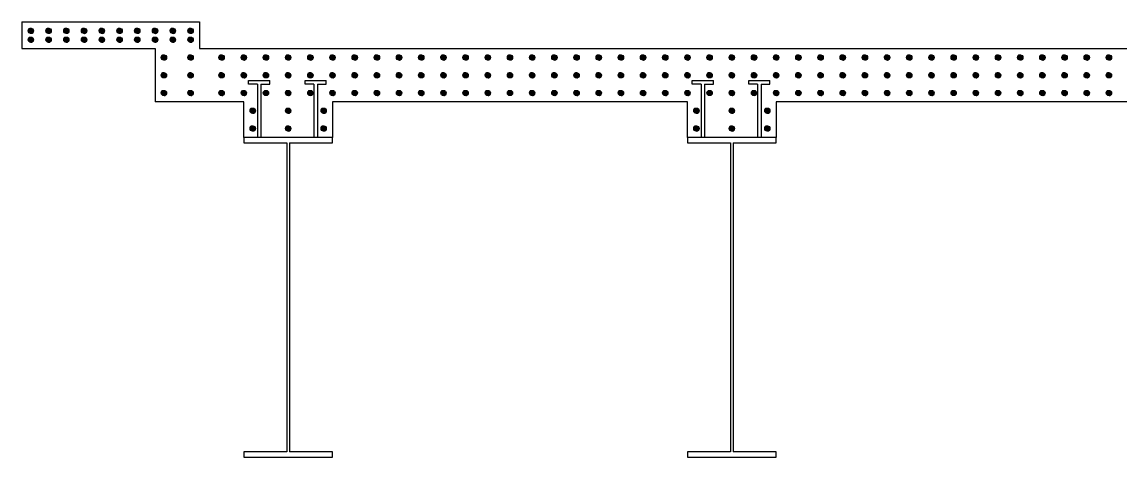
# Model space of a CAD drawing. Header units: inches. Extents: x 36 to 13036, y -2415 to 35.
# Drawn here: x 36 to 6223, y -2415 to 35 of the extents above; entities that cross this region are included whole.
import ezdxf

# ---------------------------------------------------------------- set-up
doc = ezdxf.new("R2010")
doc.units = ezdxf.units.IN
doc.header["$MEASUREMENT"] = 0

msp = doc.modelspace()

# ---------------------------------------------------------------- hatches: boundary and pattern name
h = msp.add_hatch()
h.set_pattern_fill('ANSI31', color=256)
h.set_pattern_definition([(45, (-750, 250), (-0.088388348, 0.088388348), [])])
h.paths.add_polyline_path([(100.6, -15.4, 1), (70.6, -15.4, 1)])
h = msp.add_hatch()
h.set_pattern_fill('ANSI31', color=256)
h.set_pattern_definition([(45, (-750, 200), (-0.088388348, 0.088388348), [])])
h.paths.add_polyline_path([(100.6, -65.4, 1), (70.6, -65.4, 1)])
h = msp.add_hatch()
h.set_pattern_fill('ANSI31', color=256)
h.set_pattern_definition([(45, (-650, 250), (-0.088388348, 0.088388348), [])])
h.paths.add_polyline_path([(200.6, -15.4, 1), (170.6, -15.4, 1)])
h = msp.add_hatch()
h.set_pattern_fill('ANSI31', color=256)
h.set_pattern_definition([(45, (-650, 200), (-0.088388348, 0.088388348), [])])
h.paths.add_polyline_path([(200.6, -65.4, 1), (170.6, -65.4, 1)])
h = msp.add_hatch()
h.set_pattern_fill('ANSI31', color=256)
h.set_pattern_definition([(45, (-550, 250), (-0.088388348, 0.088388348), [])])
h.paths.add_polyline_path([(300.6, -15.4, 1), (270.6, -15.4, 1)])
h = msp.add_hatch()
h.set_pattern_fill('ANSI31', color=256)
h.set_pattern_definition([(45, (-550, 200), (-0.088388348, 0.088388348), [])])
h.paths.add_polyline_path([(300.6, -65.4, 1), (270.6, -65.4, 1)])
h = msp.add_hatch()
h.set_pattern_fill('ANSI31', color=256)
h.set_pattern_definition([(45, (-450, 250), (-0.088388348, 0.088388348), [])])
h.paths.add_polyline_path([(400.6, -15.4, 1), (370.6, -15.4, 1)])
h = msp.add_hatch()
h.set_pattern_fill('ANSI31', color=256)
h.set_pattern_definition([(45, (-450, 200), (-0.088388348, 0.088388348), [])])
h.paths.add_polyline_path([(400.6, -65.4, 1), (370.6, -65.4, 1)])
h = msp.add_hatch()
h.set_pattern_fill('ANSI31', color=256)
h.set_pattern_definition([(45, (-350, 250), (-0.088388348, 0.088388348), [])])
h.paths.add_polyline_path([(500.6, -15.4, 1), (470.6, -15.4, 1)])
h = msp.add_hatch()
h.set_pattern_fill('ANSI31', color=256)
h.set_pattern_definition([(45, (-350, 200), (-0.088388348, 0.088388348), [])])
h.paths.add_polyline_path([(500.6, -65.4, 1), (470.6, -65.4, 1)])
h = msp.add_hatch()
h.set_pattern_fill('ANSI31', color=256)
h.set_pattern_definition([(45, (-250, 250), (-0.088388348, 0.088388348), [])])
h.paths.add_polyline_path([(600.6, -15.4, 1), (570.6, -15.4, 1)])
h = msp.add_hatch()
h.set_pattern_fill('ANSI31', color=256)
h.set_pattern_definition([(45, (-250, 200), (-0.088388348, 0.088388348), [])])
h.paths.add_polyline_path([(600.6, -65.4, 1), (570.6, -65.4, 1)])
h = msp.add_hatch()
h.set_pattern_fill('ANSI31', color=256)
h.set_pattern_definition([(45, (-150, 250), (-0.088388348, 0.088388348), [])])
h.paths.add_polyline_path([(700.6, -15.4, 1), (670.6, -15.4, 1)])
h = msp.add_hatch()
h.set_pattern_fill('ANSI31', color=256)
h.set_pattern_definition([(45, (-150, 200), (-0.088388348, 0.088388348), [])])
h.paths.add_polyline_path([(700.6, -65.4, 1), (670.6, -65.4, 1)])
h = msp.add_hatch()
h.set_pattern_fill('ANSI31', color=256)
h.set_pattern_definition([(45, (-50, 250), (-0.088388348, 0.088388348), [])])
h.paths.add_polyline_path([(800.6, -15.4, 1), (770.6, -15.4, 1)])
h = msp.add_hatch()
h.set_pattern_fill('ANSI31', color=256)
h.set_pattern_definition([(45, (-50, 200), (-0.088388348, 0.088388348), [])])
h.paths.add_polyline_path([(800.6, -65.4, 1), (770.6, -65.4, 1)])
h = msp.add_hatch()
h.set_pattern_fill('ANSI31', color=256)
h.set_pattern_definition([(45, (50, 250), (-0.088388348, 0.088388348), [])])
h.paths.add_polyline_path([(900.6, -15.4, 1), (870.6, -15.4, 1)])
h = msp.add_hatch()
h.set_pattern_fill('ANSI31', color=256)
h.set_pattern_definition([(45, (50, 200), (-0.088388348, 0.088388348), [])])
h.paths.add_polyline_path([(900.6, -65.4, 1), (870.6, -65.4, 1)])
h = msp.add_hatch()
h.set_pattern_fill('ANSI31', color=256)
h.set_pattern_definition([(45, (150, 250), (-0.088388348, 0.088388348), [])])
h.paths.add_polyline_path([(1000.6, -15.4, 1), (970.6, -15.4, 1)])
h = msp.add_hatch()
h.set_pattern_fill('ANSI31', color=256)
h.set_pattern_definition([(45, (150, 200), (-0.088388348, 0.088388348), [])])
h.paths.add_polyline_path([(1000.6, -65.4, 1), (970.6, -65.4, 1)])
h = msp.add_hatch()
h.set_pattern_fill('ANSI31', color=256)
h.set_pattern_definition([(45, (0, 100), (-0.088388348, 0.088388348), [])])
h.paths.add_polyline_path([(850.6, -165.4, 1), (820.6, -165.4, 1)])
h = msp.add_hatch()
h.set_pattern_fill('ANSI31', color=256)
h.set_pattern_definition([(45, (150, 100), (-0.088388348, 0.088388348), [])])
h.paths.add_polyline_path([(1000.6, -165.4, 1), (970.6, -165.4, 1)])
h = msp.add_hatch()
h.set_pattern_fill('ANSI31', color=256)
h.set_pattern_definition([(45, (325, 100), (-0.088388348, 0.088388348), [])])
h.paths.add_polyline_path([(1175.6, -165.4, 1), (1145.6, -165.4, 1)])
h = msp.add_hatch()
h.set_pattern_fill('ANSI31', color=256)
h.set_pattern_definition([(45, (450, 100), (-0.088388348, 0.088388348), [])])
h.paths.add_polyline_path([(1300.6, -165.4, 1), (1270.6, -165.4, 1)])
h = msp.add_hatch()
h.set_pattern_fill('ANSI31', color=256)
h.set_pattern_definition([(45, (575, 100), (-0.088388348, 0.088388348), [])])
h.paths.add_polyline_path([(1425.6, -165.4, 1), (1395.6, -165.4, 1)])
h = msp.add_hatch()
h.set_pattern_fill('ANSI31', color=256)
h.set_pattern_definition([(45, (700, 100), (-0.088388348, 0.088388348), [])])
h.paths.add_polyline_path([(1550.6, -165.4, 1), (1520.6, -165.4, 1)])
h = msp.add_hatch()
h.set_pattern_fill('ANSI31', color=256)
h.set_pattern_definition([(45, (825, 100), (-0.088388348, 0.088388348), [])])
h.paths.add_polyline_path([(1675.6, -165.4, 1), (1645.6, -165.4, 1)])
h = msp.add_hatch()
h.set_pattern_fill('ANSI31', color=256)
h.set_pattern_definition([(45, (950, 100), (-0.088388348, 0.088388348), [])])
h.paths.add_polyline_path([(1800.6, -165.4, 1), (1770.6, -165.4, 1)])
h = msp.add_hatch()
h.set_pattern_fill('ANSI31', color=256)
h.set_pattern_definition([(45, (1075, 100), (-0.088388348, 0.088388348), [])])
h.paths.add_polyline_path([(1925.6, -165.4, 1), (1895.6, -165.4, 1)])
h = msp.add_hatch()
h.set_pattern_fill('ANSI31', color=256)
h.set_pattern_definition([(45, (1200, 100), (-0.088388348, 0.088388348), [])])
h.paths.add_polyline_path([(2050.6, -165.4, 1), (2020.6, -165.4, 1)])
h = msp.add_hatch()
h.set_pattern_fill('ANSI31', color=256)
h.set_pattern_definition([(45, (1325, 100), (-0.088388348, 0.088388348), [])])
h.paths.add_polyline_path([(2175.6, -165.4, 1), (2145.6, -165.4, 1)])
h = msp.add_hatch()
h.set_pattern_fill('ANSI31', color=256)
h.set_pattern_definition([(45, (1450, 100), (-0.088388348, 0.088388348), [])])
h.paths.add_polyline_path([(2300.6, -165.4, 1), (2270.6, -165.4, 1)])
h = msp.add_hatch()
h.set_pattern_fill('ANSI31', color=256)
h.set_pattern_definition([(45, (1575, 100), (-0.088388348, 0.088388348), [])])
h.paths.add_polyline_path([(2425.6, -165.4, 1), (2395.6, -165.4, 1)])
h = msp.add_hatch()
h.set_pattern_fill('ANSI31', color=256)
h.set_pattern_definition([(45, (1700, 100), (-0.088388348, 0.088388348), [])])
h.paths.add_polyline_path([(2550.6, -165.4, 1), (2520.6, -165.4, 1)])
h = msp.add_hatch()
h.set_pattern_fill('ANSI31', color=256)
h.set_pattern_definition([(45, (1825, 100), (-0.088388348, 0.088388348), [])])
h.paths.add_polyline_path([(2675.6, -165.4, 1), (2645.6, -165.4, 1)])
h = msp.add_hatch()
h.set_pattern_fill('ANSI31', color=256)
h.set_pattern_definition([(45, (1950, 100), (-0.088388348, 0.088388348), [])])
h.paths.add_polyline_path([(2800.6, -165.4, 1), (2770.6, -165.4, 1)])
h = msp.add_hatch()
h.set_pattern_fill('ANSI31', color=256)
h.set_pattern_definition([(45, (2075, 100), (-0.088388348, 0.088388348), [])])
h.paths.add_polyline_path([(2925.6, -165.4, 1), (2895.6, -165.4, 1)])
h = msp.add_hatch()
h.set_pattern_fill('ANSI31', color=256)
h.set_pattern_definition([(45, (2200, 100), (-0.088388348, 0.088388348), [])])
h.paths.add_polyline_path([(3050.6, -165.4, 1), (3020.6, -165.4, 1)])
h = msp.add_hatch()
h.set_pattern_fill('ANSI31', color=256)
h.set_pattern_definition([(45, (2325, 100), (-0.088388348, 0.088388348), [])])
h.paths.add_polyline_path([(3175.6, -165.4, 1), (3145.6, -165.4, 1)])
h = msp.add_hatch()
h.set_pattern_fill('ANSI31', color=256)
h.set_pattern_definition([(45, (2450, 100), (-0.088388348, 0.088388348), [])])
h.paths.add_polyline_path([(3300.6, -165.4, 1), (3270.6, -165.4, 1)])
h = msp.add_hatch()
h.set_pattern_fill('ANSI31', color=256)
h.set_pattern_definition([(45, (2575, 100), (-0.088388348, 0.088388348), [])])
h.paths.add_polyline_path([(3425.6, -165.4, 1), (3395.6, -165.4, 1)])
h = msp.add_hatch()
h.set_pattern_fill('ANSI31', color=256)
h.set_pattern_definition([(45, (2700, 100), (-0.088388348, 0.088388348), [])])
h.paths.add_polyline_path([(3550.6, -165.4, 1), (3520.6, -165.4, 1)])
h = msp.add_hatch()
h.set_pattern_fill('ANSI31', color=256)
h.set_pattern_definition([(45, (2825, 100), (-0.088388348, 0.088388348), [])])
h.paths.add_polyline_path([(3675.6, -165.4, 1), (3645.6, -165.4, 1)])
h = msp.add_hatch()
h.set_pattern_fill('ANSI31', color=256)
h.set_pattern_definition([(45, (2950, 100), (-0.088388348, 0.088388348), [])])
h.paths.add_polyline_path([(3800.6, -165.4, 1), (3770.6, -165.4, 1)])
h = msp.add_hatch()
h.set_pattern_fill('ANSI31', color=256)
h.set_pattern_definition([(45, (3075, 100), (-0.088388348, 0.088388348), [])])
h.paths.add_polyline_path([(3925.6, -165.4, 1), (3895.6, -165.4, 1)])
h = msp.add_hatch()
h.set_pattern_fill('ANSI31', color=256)
h.set_pattern_definition([(45, (3200, 100), (-0.088388348, 0.088388348), [])])
h.paths.add_polyline_path([(4050.6, -165.4, 1), (4020.6, -165.4, 1)])
h = msp.add_hatch()
h.set_pattern_fill('ANSI31', color=256)
h.set_pattern_definition([(45, (3325, 100), (-0.088388348, 0.088388348), [])])
h.paths.add_polyline_path([(4175.6, -165.4, 1), (4145.6, -165.4, 1)])
h = msp.add_hatch()
h.set_pattern_fill('ANSI31', color=256)
h.set_pattern_definition([(45, (3450, 100), (-0.088388348, 0.088388348), [])])
h.paths.add_polyline_path([(4300.6, -165.4, 1), (4270.6, -165.4, 1)])
h = msp.add_hatch()
h.set_pattern_fill('ANSI31', color=256)
h.set_pattern_definition([(45, (3575, 100), (-0.088388348, 0.088388348), [])])
h.paths.add_polyline_path([(4425.6, -165.4, 1), (4395.6, -165.4, 1)])
h = msp.add_hatch()
h.set_pattern_fill('ANSI31', color=256)
h.set_pattern_definition([(45, (3700, 100), (-0.088388348, 0.088388348), [])])
h.paths.add_polyline_path([(4550.6, -165.4, 1), (4520.6, -165.4, 1)])
h = msp.add_hatch()
h.set_pattern_fill('ANSI31', color=256)
h.set_pattern_definition([(45, (3825, 100), (-0.088388348, 0.088388348), [])])
h.paths.add_polyline_path([(4675.6, -165.4, 1), (4645.6, -165.4, 1)])
h = msp.add_hatch()
h.set_pattern_fill('ANSI31', color=256)
h.set_pattern_definition([(45, (3950, 100), (-0.088388348, 0.088388348), [])])
h.paths.add_polyline_path([(4800.6, -165.4, 1), (4770.6, -165.4, 1)])
h = msp.add_hatch()
h.set_pattern_fill('ANSI31', color=256)
h.set_pattern_definition([(45, (4075, 100), (-0.088388348, 0.088388348), [])])
h.paths.add_polyline_path([(4925.6, -165.4, 1), (4895.6, -165.4, 1)])
h = msp.add_hatch()
h.set_pattern_fill('ANSI31', color=256)
h.set_pattern_definition([(45, (4200, 100), (-0.088388348, 0.088388348), [])])
h.paths.add_polyline_path([(5050.6, -165.4, 1), (5020.6, -165.4, 1)])
h = msp.add_hatch()
h.set_pattern_fill('ANSI31', color=256)
h.set_pattern_definition([(45, (4325, 100), (-0.088388348, 0.088388348), [])])
h.paths.add_polyline_path([(5175.6, -165.4, 1), (5145.6, -165.4, 1)])
h = msp.add_hatch()
h.set_pattern_fill('ANSI31', color=256)
h.set_pattern_definition([(45, (4450, 100), (-0.088388348, 0.088388348), [])])
h.paths.add_polyline_path([(5300.6, -165.4, 1), (5270.6, -165.4, 1)])
h = msp.add_hatch()
h.set_pattern_fill('ANSI31', color=256)
h.set_pattern_definition([(45, (4575, 100), (-0.088388348, 0.088388348), [])])
h.paths.add_polyline_path([(5425.6, -165.4, 1), (5395.6, -165.4, 1)])
h = msp.add_hatch()
h.set_pattern_fill('ANSI31', color=256)
h.set_pattern_definition([(45, (4700, 100), (-0.088388348, 0.088388348), [])])
h.paths.add_polyline_path([(5550.6, -165.4, 1), (5520.6, -165.4, 1)])
h = msp.add_hatch()
h.set_pattern_fill('ANSI31', color=256)
h.set_pattern_definition([(45, (4825, 100), (-0.088388348, 0.088388348), [])])
h.paths.add_polyline_path([(5675.6, -165.4, 1), (5645.6, -165.4, 1)])
h = msp.add_hatch()
h.set_pattern_fill('ANSI31', color=256)
h.set_pattern_definition([(45, (4950, 100), (-0.088388348, 0.088388348), [])])
h.paths.add_polyline_path([(5800.6, -165.4, 1), (5770.6, -165.4, 1)])
h = msp.add_hatch()
h.set_pattern_fill('ANSI31', color=256)
h.set_pattern_definition([(45, (5075, 100), (-0.088388348, 0.088388348), [])])
h.paths.add_polyline_path([(5925.6, -165.4, 1), (5895.6, -165.4, 1)])
h = msp.add_hatch()
h.set_pattern_fill('ANSI31', color=256)
h.set_pattern_definition([(45, (5200, 100), (-0.088388348, 0.088388348), [])])
h.paths.add_polyline_path([(6050.6, -165.4, 1), (6020.6, -165.4, 1)])
h = msp.add_hatch()
h.set_pattern_fill('ANSI31', color=256)
h.set_pattern_definition([(45, (5325, 100), (-0.088388348, 0.088388348), [])])
h.paths.add_polyline_path([(6175.6, -165.4, 1), (6145.6, -165.4, 1)])
h = msp.add_hatch()
h.set_pattern_fill('ANSI31', color=256)
h.paths.add_polyline_path([(850.6, -265.4, 1), (820.6, -265.4, 1)])
h = msp.add_hatch()
h.set_pattern_fill('ANSI31', color=256)
h.set_pattern_definition([(45, (150, 0), (-0.088388348, 0.088388348), [])])
h.paths.add_polyline_path([(1000.6, -265.4, 1), (970.6, -265.4, 1)])
h = msp.add_hatch()
h.set_pattern_fill('ANSI31', color=256)
h.set_pattern_definition([(45, (325, 0), (-0.088388348, 0.088388348), [])])
h.paths.add_polyline_path([(1175.6, -265.4, 1), (1145.6, -265.4, 1)])
h = msp.add_hatch()
h.set_pattern_fill('ANSI31', color=256)
h.set_pattern_definition([(45, (450, 0), (-0.088388348, 0.088388348), [])])
h.paths.add_polyline_path([(1300.6, -265.4, 1), (1270.6, -265.4, 1)])
h = msp.add_hatch()
h.set_pattern_fill('ANSI31', color=256)
h.set_pattern_definition([(45, (575, 0), (-0.088388348, 0.088388348), [])])
h.paths.add_polyline_path([(1425.6, -265.4, 1), (1395.6, -265.4, 1)])
h = msp.add_hatch()
h.set_pattern_fill('ANSI31', color=256)
h.set_pattern_definition([(45, (700, 0), (-0.088388348, 0.088388348), [])])
h.paths.add_polyline_path([(1550.6, -265.4, 1), (1520.6, -265.4, 1)])
h = msp.add_hatch()
h.set_pattern_fill('ANSI31', color=256)
h.set_pattern_definition([(45, (825, 0), (-0.088388348, 0.088388348), [])])
h.paths.add_polyline_path([(1675.6, -265.4, 1), (1645.6, -265.4, 1)])
h = msp.add_hatch()
h.set_pattern_fill('ANSI31', color=256)
h.set_pattern_definition([(45, (950, 0), (-0.088388348, 0.088388348), [])])
h.paths.add_polyline_path([(1800.6, -265.4, 1), (1770.6, -265.4, 1)])
h = msp.add_hatch()
h.set_pattern_fill('ANSI31', color=256)
h.set_pattern_definition([(45, (1075, 0), (-0.088388348, 0.088388348), [])])
h.paths.add_polyline_path([(1925.6, -265.4, 1), (1895.6, -265.4, 1)])
h = msp.add_hatch()
h.set_pattern_fill('ANSI31', color=256)
h.set_pattern_definition([(45, (1200, 0), (-0.088388348, 0.088388348), [])])
h.paths.add_polyline_path([(2050.6, -265.4, 1), (2020.6, -265.4, 1)])
h = msp.add_hatch()
h.set_pattern_fill('ANSI31', color=256)
h.set_pattern_definition([(45, (1325, 0), (-0.088388348, 0.088388348), [])])
h.paths.add_polyline_path([(2175.6, -265.4, 1), (2145.6, -265.4, 1)])
h = msp.add_hatch()
h.set_pattern_fill('ANSI31', color=256)
h.set_pattern_definition([(45, (1450, 0), (-0.088388348, 0.088388348), [])])
h.paths.add_polyline_path([(2300.6, -265.4, 1), (2270.6, -265.4, 1)])
h = msp.add_hatch()
h.set_pattern_fill('ANSI31', color=256)
h.set_pattern_definition([(45, (1575, 0), (-0.088388348, 0.088388348), [])])
h.paths.add_polyline_path([(2425.6, -265.4, 1), (2395.6, -265.4, 1)])
h = msp.add_hatch()
h.set_pattern_fill('ANSI31', color=256)
h.set_pattern_definition([(45, (1700, 0), (-0.088388348, 0.088388348), [])])
h.paths.add_polyline_path([(2550.6, -265.4, 1), (2520.6, -265.4, 1)])
h = msp.add_hatch()
h.set_pattern_fill('ANSI31', color=256)
h.set_pattern_definition([(45, (1825, 0), (-0.088388348, 0.088388348), [])])
h.paths.add_polyline_path([(2675.6, -265.4, 1), (2645.6, -265.4, 1)])
h = msp.add_hatch()
h.set_pattern_fill('ANSI31', color=256)
h.set_pattern_definition([(45, (1950, 0), (-0.088388348, 0.088388348), [])])
h.paths.add_polyline_path([(2800.6, -265.4, 1), (2770.6, -265.4, 1)])
h = msp.add_hatch()
h.set_pattern_fill('ANSI31', color=256)
h.set_pattern_definition([(45, (2075, 0), (-0.088388348, 0.088388348), [])])
h.paths.add_polyline_path([(2925.6, -265.4, 1), (2895.6, -265.4, 1)])
h = msp.add_hatch()
h.set_pattern_fill('ANSI31', color=256)
h.set_pattern_definition([(45, (2200, 0), (-0.088388348, 0.088388348), [])])
h.paths.add_polyline_path([(3050.6, -265.4, 1), (3020.6, -265.4, 1)])
h = msp.add_hatch()
h.set_pattern_fill('ANSI31', color=256)
h.set_pattern_definition([(45, (2325, 0), (-0.088388348, 0.088388348), [])])
h.paths.add_polyline_path([(3175.6, -265.4, 1), (3145.6, -265.4, 1)])
h = msp.add_hatch()
h.set_pattern_fill('ANSI31', color=256)
h.set_pattern_definition([(45, (2450, 0), (-0.088388348, 0.088388348), [])])
h.paths.add_polyline_path([(3300.6, -265.4, 1), (3270.6, -265.4, 1)])
h = msp.add_hatch()
h.set_pattern_fill('ANSI31', color=256)
h.set_pattern_definition([(45, (2575, 0), (-0.088388348, 0.088388348), [])])
h.paths.add_polyline_path([(3425.6, -265.4, 1), (3395.6, -265.4, 1)])
h = msp.add_hatch()
h.set_pattern_fill('ANSI31', color=256)
h.set_pattern_definition([(45, (2700, 0), (-0.088388348, 0.088388348), [])])
h.paths.add_polyline_path([(3550.6, -265.4, 1), (3520.6, -265.4, 1)])
h = msp.add_hatch()
h.set_pattern_fill('ANSI31', color=256)
h.set_pattern_definition([(45, (2825, 0), (-0.088388348, 0.088388348), [])])
h.paths.add_polyline_path([(3675.6, -265.4, 1), (3645.6, -265.4, 1)])
h = msp.add_hatch()
h.set_pattern_fill('ANSI31', color=256)
h.set_pattern_definition([(45, (2950, 0), (-0.088388348, 0.088388348), [])])
h.paths.add_polyline_path([(3800.6, -265.4, 1), (3770.6, -265.4, 1)])
h = msp.add_hatch()
h.set_pattern_fill('ANSI31', color=256)
h.set_pattern_definition([(45, (3075, 0), (-0.088388348, 0.088388348), [])])
h.paths.add_polyline_path([(3925.6, -265.4, 1), (3895.6, -265.4, 1)])
h = msp.add_hatch()
h.set_pattern_fill('ANSI31', color=256)
h.set_pattern_definition([(45, (3200, 0), (-0.088388348, 0.088388348), [])])
h.paths.add_polyline_path([(4050.6, -265.4, 1), (4020.6, -265.4, 1)])
h = msp.add_hatch()
h.set_pattern_fill('ANSI31', color=256)
h.set_pattern_definition([(45, (3325, 0), (-0.088388348, 0.088388348), [])])
h.paths.add_polyline_path([(4175.6, -265.4, 1), (4145.6, -265.4, 1)])
h = msp.add_hatch()
h.set_pattern_fill('ANSI31', color=256)
h.set_pattern_definition([(45, (3450, 0), (-0.088388348, 0.088388348), [])])
h.paths.add_polyline_path([(4300.6, -265.4, 1), (4270.6, -265.4, 1)])
h = msp.add_hatch()
h.set_pattern_fill('ANSI31', color=256)
h.set_pattern_definition([(45, (3575, 0), (-0.088388348, 0.088388348), [])])
h.paths.add_polyline_path([(4425.6, -265.4, 1), (4395.6, -265.4, 1)])
h = msp.add_hatch()
h.set_pattern_fill('ANSI31', color=256)
h.set_pattern_definition([(45, (3700, 0), (-0.088388348, 0.088388348), [])])
h.paths.add_polyline_path([(4550.6, -265.4, 1), (4520.6, -265.4, 1)])
h = msp.add_hatch()
h.set_pattern_fill('ANSI31', color=256)
h.set_pattern_definition([(45, (3825, 0), (-0.088388348, 0.088388348), [])])
h.paths.add_polyline_path([(4675.6, -265.4, 1), (4645.6, -265.4, 1)])
h = msp.add_hatch()
h.set_pattern_fill('ANSI31', color=256)
h.set_pattern_definition([(45, (3950, 0), (-0.088388348, 0.088388348), [])])
h.paths.add_polyline_path([(4800.6, -265.4, 1), (4770.6, -265.4, 1)])
h = msp.add_hatch()
h.set_pattern_fill('ANSI31', color=256)
h.set_pattern_definition([(45, (4075, 0), (-0.088388348, 0.088388348), [])])
h.paths.add_polyline_path([(4925.6, -265.4, 1), (4895.6, -265.4, 1)])
h = msp.add_hatch()
h.set_pattern_fill('ANSI31', color=256)
h.set_pattern_definition([(45, (4200, 0), (-0.088388348, 0.088388348), [])])
h.paths.add_polyline_path([(5050.6, -265.4, 1), (5020.6, -265.4, 1)])
h = msp.add_hatch()
h.set_pattern_fill('ANSI31', color=256)
h.set_pattern_definition([(45, (4325, 0), (-0.088388348, 0.088388348), [])])
h.paths.add_polyline_path([(5175.6, -265.4, 1), (5145.6, -265.4, 1)])
h = msp.add_hatch()
h.set_pattern_fill('ANSI31', color=256)
h.set_pattern_definition([(45, (4450, 0), (-0.088388348, 0.088388348), [])])
h.paths.add_polyline_path([(5300.6, -265.4, 1), (5270.6, -265.4, 1)])
h = msp.add_hatch()
h.set_pattern_fill('ANSI31', color=256)
h.set_pattern_definition([(45, (4575, 0), (-0.088388348, 0.088388348), [])])
h.paths.add_polyline_path([(5425.6, -265.4, 1), (5395.6, -265.4, 1)])
h = msp.add_hatch()
h.set_pattern_fill('ANSI31', color=256)
h.set_pattern_definition([(45, (4700, 0), (-0.088388348, 0.088388348), [])])
h.paths.add_polyline_path([(5550.6, -265.4, 1), (5520.6, -265.4, 1)])
h = msp.add_hatch()
h.set_pattern_fill('ANSI31', color=256)
h.set_pattern_definition([(45, (4825, 0), (-0.088388348, 0.088388348), [])])
h.paths.add_polyline_path([(5675.6, -265.4, 1), (5645.6, -265.4, 1)])
h = msp.add_hatch()
h.set_pattern_fill('ANSI31', color=256)
h.set_pattern_definition([(45, (4950, 0), (-0.088388348, 0.088388348), [])])
h.paths.add_polyline_path([(5800.6, -265.4, 1), (5770.6, -265.4, 1)])
h = msp.add_hatch()
h.set_pattern_fill('ANSI31', color=256)
h.set_pattern_definition([(45, (5075, 0), (-0.088388348, 0.088388348), [])])
h.paths.add_polyline_path([(5925.6, -265.4, 1), (5895.6, -265.4, 1)])
h = msp.add_hatch()
h.set_pattern_fill('ANSI31', color=256)
h.set_pattern_definition([(45, (5200, 0), (-0.088388348, 0.088388348), [])])
h.paths.add_polyline_path([(6050.6, -265.4, 1), (6020.6, -265.4, 1)])
h = msp.add_hatch()
h.set_pattern_fill('ANSI31', color=256)
h.set_pattern_definition([(45, (5325, 0), (-0.088388348, 0.088388348), [])])
h.paths.add_polyline_path([(6175.6, -265.4, 1), (6145.6, -265.4, 1)])
h = msp.add_hatch()
h.set_pattern_fill('ANSI31', color=256)
h.set_pattern_definition([(45, (0, -100), (-0.088388348, 0.088388348), [])])
h.paths.add_polyline_path([(850.6, -365.4, 1), (820.6, -365.4, 1)])
h = msp.add_hatch()
h.set_pattern_fill('ANSI31', color=256)
h.set_pattern_definition([(45, (150, -100), (-0.088388348, 0.088388348), [])])
h.paths.add_polyline_path([(1000.6, -365.4, 1), (970.6, -365.4, 1)])
h = msp.add_hatch()
h.set_pattern_fill('ANSI31', color=256)
h.set_pattern_definition([(45, (325, -100), (-0.088388348, 0.088388348), [])])
h.paths.add_polyline_path([(1175.6, -365.4, 1), (1145.6, -365.4, 1)])
h = msp.add_hatch()
h.set_pattern_fill('ANSI31', color=256)
h.set_pattern_definition([(45, (450, -100), (-0.088388348, 0.088388348), [])])
h.paths.add_polyline_path([(1300.6, -365.4, 1), (1270.6, -365.4, 1)])
h = msp.add_hatch()
h.set_pattern_fill('ANSI31', color=256)
h.set_pattern_definition([(45, (575, -100), (-0.088388348, 0.088388348), [])])
h.paths.add_polyline_path([(1425.6, -365.4, 1), (1395.6, -365.4, 1)])
h = msp.add_hatch()
h.set_pattern_fill('ANSI31', color=256)
h.set_pattern_definition([(45, (700, -100), (-0.088388348, 0.088388348), [])])
h.paths.add_polyline_path([(1550.6, -365.4, 1), (1520.6, -365.4, 1)])
h = msp.add_hatch()
h.set_pattern_fill('ANSI31', color=256)
h.set_pattern_definition([(45, (825, -100), (-0.088388348, 0.088388348), [])])
h.paths.add_polyline_path([(1675.6, -365.4, 1), (1645.6, -365.4, 1)])
h = msp.add_hatch()
h.set_pattern_fill('ANSI31', color=256)
h.set_pattern_definition([(45, (950, -100), (-0.088388348, 0.088388348), [])])
h.paths.add_polyline_path([(1800.6, -365.4, 1), (1770.6, -365.4, 1)])
h = msp.add_hatch()
h.set_pattern_fill('ANSI31', color=256)
h.set_pattern_definition([(45, (1075, -100), (-0.088388348, 0.088388348), [])])
h.paths.add_polyline_path([(1925.6, -365.4, 1), (1895.6, -365.4, 1)])
h = msp.add_hatch()
h.set_pattern_fill('ANSI31', color=256)
h.set_pattern_definition([(45, (1200, -100), (-0.088388348, 0.088388348), [])])
h.paths.add_polyline_path([(2050.6, -365.4, 1), (2020.6, -365.4, 1)])
h = msp.add_hatch()
h.set_pattern_fill('ANSI31', color=256)
h.set_pattern_definition([(45, (1325, -100), (-0.088388348, 0.088388348), [])])
h.paths.add_polyline_path([(2175.6, -365.4, 1), (2145.6, -365.4, 1)])
h = msp.add_hatch()
h.set_pattern_fill('ANSI31', color=256)
h.set_pattern_definition([(45, (1450, -100), (-0.088388348, 0.088388348), [])])
h.paths.add_polyline_path([(2300.6, -365.4, 1), (2270.6, -365.4, 1)])
h = msp.add_hatch()
h.set_pattern_fill('ANSI31', color=256)
h.set_pattern_definition([(45, (1575, -100), (-0.088388348, 0.088388348), [])])
h.paths.add_polyline_path([(2425.6, -365.4, 1), (2395.6, -365.4, 1)])
h = msp.add_hatch()
h.set_pattern_fill('ANSI31', color=256)
h.set_pattern_definition([(45, (1700, -100), (-0.088388348, 0.088388348), [])])
h.paths.add_polyline_path([(2550.6, -365.4, 1), (2520.6, -365.4, 1)])
h = msp.add_hatch()
h.set_pattern_fill('ANSI31', color=256)
h.set_pattern_definition([(45, (1825, -100), (-0.088388348, 0.088388348), [])])
h.paths.add_polyline_path([(2675.6, -365.4, 1), (2645.6, -365.4, 1)])
h = msp.add_hatch()
h.set_pattern_fill('ANSI31', color=256)
h.set_pattern_definition([(45, (1950, -100), (-0.088388348, 0.088388348), [])])
h.paths.add_polyline_path([(2800.6, -365.4, 1), (2770.6, -365.4, 1)])
h = msp.add_hatch()
h.set_pattern_fill('ANSI31', color=256)
h.set_pattern_definition([(45, (2075, -100), (-0.088388348, 0.088388348), [])])
h.paths.add_polyline_path([(2925.6, -365.4, 1), (2895.6, -365.4, 1)])
h = msp.add_hatch()
h.set_pattern_fill('ANSI31', color=256)
h.set_pattern_definition([(45, (2200, -100), (-0.088388348, 0.088388348), [])])
h.paths.add_polyline_path([(3050.6, -365.4, 1), (3020.6, -365.4, 1)])
h = msp.add_hatch()
h.set_pattern_fill('ANSI31', color=256)
h.set_pattern_definition([(45, (2325, -100), (-0.088388348, 0.088388348), [])])
h.paths.add_polyline_path([(3175.6, -365.4, 1), (3145.6, -365.4, 1)])
h = msp.add_hatch()
h.set_pattern_fill('ANSI31', color=256)
h.set_pattern_definition([(45, (2450, -100), (-0.088388348, 0.088388348), [])])
h.paths.add_polyline_path([(3300.6, -365.4, 1), (3270.6, -365.4, 1)])
h = msp.add_hatch()
h.set_pattern_fill('ANSI31', color=256)
h.set_pattern_definition([(45, (2575, -100), (-0.088388348, 0.088388348), [])])
h.paths.add_polyline_path([(3425.6, -365.4, 1), (3395.6, -365.4, 1)])
h = msp.add_hatch()
h.set_pattern_fill('ANSI31', color=256)
h.set_pattern_definition([(45, (2700, -100), (-0.088388348, 0.088388348), [])])
h.paths.add_polyline_path([(3550.6, -365.4, 1), (3520.6, -365.4, 1)])
h = msp.add_hatch()
h.set_pattern_fill('ANSI31', color=256)
h.set_pattern_definition([(45, (2825, -100), (-0.088388348, 0.088388348), [])])
h.paths.add_polyline_path([(3675.6, -365.4, 1), (3645.6, -365.4, 1)])
h = msp.add_hatch()
h.set_pattern_fill('ANSI31', color=256)
h.set_pattern_definition([(45, (2950, -100), (-0.088388348, 0.088388348), [])])
h.paths.add_polyline_path([(3800.6, -365.4, 1), (3770.6, -365.4, 1)])
h = msp.add_hatch()
h.set_pattern_fill('ANSI31', color=256)
h.set_pattern_definition([(45, (3075, -100), (-0.088388348, 0.088388348), [])])
h.paths.add_polyline_path([(3925.6, -365.4, 1), (3895.6, -365.4, 1)])
h = msp.add_hatch()
h.set_pattern_fill('ANSI31', color=256)
h.set_pattern_definition([(45, (3200, -100), (-0.088388348, 0.088388348), [])])
h.paths.add_polyline_path([(4050.6, -365.4, 1), (4020.6, -365.4, 1)])
h = msp.add_hatch()
h.set_pattern_fill('ANSI31', color=256)
h.set_pattern_definition([(45, (3325, -100), (-0.088388348, 0.088388348), [])])
h.paths.add_polyline_path([(4175.6, -365.4, 1), (4145.6, -365.4, 1)])
h = msp.add_hatch()
h.set_pattern_fill('ANSI31', color=256)
h.set_pattern_definition([(45, (3450, -100), (-0.088388348, 0.088388348), [])])
h.paths.add_polyline_path([(4300.6, -365.4, 1), (4270.6, -365.4, 1)])
h = msp.add_hatch()
h.set_pattern_fill('ANSI31', color=256)
h.set_pattern_definition([(45, (3575, -100), (-0.088388348, 0.088388348), [])])
h.paths.add_polyline_path([(4425.6, -365.4, 1), (4395.6, -365.4, 1)])
h = msp.add_hatch()
h.set_pattern_fill('ANSI31', color=256)
h.set_pattern_definition([(45, (3700, -100), (-0.088388348, 0.088388348), [])])
h.paths.add_polyline_path([(4550.6, -365.4, 1), (4520.6, -365.4, 1)])
h = msp.add_hatch()
h.set_pattern_fill('ANSI31', color=256)
h.set_pattern_definition([(45, (3825, -100), (-0.088388348, 0.088388348), [])])
h.paths.add_polyline_path([(4675.6, -365.4, 1), (4645.6, -365.4, 1)])
h = msp.add_hatch()
h.set_pattern_fill('ANSI31', color=256)
h.set_pattern_definition([(45, (3950, -100), (-0.088388348, 0.088388348), [])])
h.paths.add_polyline_path([(4800.6, -365.4, 1), (4770.6, -365.4, 1)])
h = msp.add_hatch()
h.set_pattern_fill('ANSI31', color=256)
h.set_pattern_definition([(45, (4075, -100), (-0.088388348, 0.088388348), [])])
h.paths.add_polyline_path([(4925.6, -365.4, 1), (4895.6, -365.4, 1)])
h = msp.add_hatch()
h.set_pattern_fill('ANSI31', color=256)
h.set_pattern_definition([(45, (4200, -100), (-0.088388348, 0.088388348), [])])
h.paths.add_polyline_path([(5050.6, -365.4, 1), (5020.6, -365.4, 1)])
h = msp.add_hatch()
h.set_pattern_fill('ANSI31', color=256)
h.set_pattern_definition([(45, (4325, -100), (-0.088388348, 0.088388348), [])])
h.paths.add_polyline_path([(5175.6, -365.4, 1), (5145.6, -365.4, 1)])
h = msp.add_hatch()
h.set_pattern_fill('ANSI31', color=256)
h.set_pattern_definition([(45, (4450, -100), (-0.088388348, 0.088388348), [])])
h.paths.add_polyline_path([(5300.6, -365.4, 1), (5270.6, -365.4, 1)])
h = msp.add_hatch()
h.set_pattern_fill('ANSI31', color=256)
h.set_pattern_definition([(45, (4575, -100), (-0.088388348, 0.088388348), [])])
h.paths.add_polyline_path([(5425.6, -365.4, 1), (5395.6, -365.4, 1)])
h = msp.add_hatch()
h.set_pattern_fill('ANSI31', color=256)
h.set_pattern_definition([(45, (4700, -100), (-0.088388348, 0.088388348), [])])
h.paths.add_polyline_path([(5550.6, -365.4, 1), (5520.6, -365.4, 1)])
h = msp.add_hatch()
h.set_pattern_fill('ANSI31', color=256)
h.set_pattern_definition([(45, (4825, -100), (-0.088388348, 0.088388348), [])])
h.paths.add_polyline_path([(5675.6, -365.4, 1), (5645.6, -365.4, 1)])
h = msp.add_hatch()
h.set_pattern_fill('ANSI31', color=256)
h.set_pattern_definition([(45, (4950, -100), (-0.088388348, 0.088388348), [])])
h.paths.add_polyline_path([(5800.6, -365.4, 1), (5770.6, -365.4, 1)])
h = msp.add_hatch()
h.set_pattern_fill('ANSI31', color=256)
h.set_pattern_definition([(45, (5075, -100), (-0.088388348, 0.088388348), [])])
h.paths.add_polyline_path([(5925.6, -365.4, 1), (5895.6, -365.4, 1)])
h = msp.add_hatch()
h.set_pattern_fill('ANSI31', color=256)
h.set_pattern_definition([(45, (5200, -100), (-0.088388348, 0.088388348), [])])
h.paths.add_polyline_path([(6050.6, -365.4, 1), (6020.6, -365.4, 1)])
h = msp.add_hatch()
h.set_pattern_fill('ANSI31', color=256)
h.set_pattern_definition([(45, (5325, -100), (-0.088388348, 0.088388348), [])])
h.paths.add_polyline_path([(6175.6, -365.4, 1), (6145.6, -365.4, 1)])
h = msp.add_hatch()
h.set_pattern_fill('ANSI31', color=256)
h.set_pattern_definition([(45, (500, -200), (-0.088388348, 0.088388348), [])])
h.paths.add_polyline_path([(1350.6, -465.4, 1), (1320.6, -465.4, 1)])
h = msp.add_hatch()
h.set_pattern_fill('ANSI31', color=256)
h.set_pattern_definition([(45, (700, -200), (-0.088388348, 0.088388348), [])])
h.paths.add_polyline_path([(1550.6, -465.4, 1), (1520.6, -465.4, 1)])
h = msp.add_hatch()
h.set_pattern_fill('ANSI31', color=256)
h.set_pattern_definition([(45, (900, -200), (-0.088388348, 0.088388348), [])])
h.paths.add_polyline_path([(1750.6, -465.4, 1), (1720.6, -465.4, 1)])
h = msp.add_hatch()
h.set_pattern_fill('ANSI31', color=256)
h.set_pattern_definition([(45, (3000, -200), (-0.088388348, 0.088388348), [])])
h.paths.add_polyline_path([(3850.6, -465.4, 1), (3820.6, -465.4, 1)])
h = msp.add_hatch()
h.set_pattern_fill('ANSI31', color=256)
h.set_pattern_definition([(45, (3200, -200), (-0.088388348, 0.088388348), [])])
h.paths.add_polyline_path([(4050.6, -465.4, 1), (4020.6, -465.4, 1)])
h = msp.add_hatch()
h.set_pattern_fill('ANSI31', color=256)
h.set_pattern_definition([(45, (3400, -200), (-0.088388348, 0.088388348), [])])
h.paths.add_polyline_path([(4250.6, -465.4, 1), (4220.6, -465.4, 1)])
h = msp.add_hatch()
h.set_pattern_fill('ANSI31', color=256)
h.set_pattern_definition([(45, (500, -300), (-0.088388348, 0.088388348), [])])
h.paths.add_polyline_path([(1350.6, -565.4, 1), (1320.6, -565.4, 1)])
h = msp.add_hatch()
h.set_pattern_fill('ANSI31', color=256)
h.set_pattern_definition([(45, (700, -300), (-0.088388348, 0.088388348), [])])
h.paths.add_polyline_path([(1550.6, -565.4, 1), (1520.6, -565.4, 1)])
h = msp.add_hatch()
h.set_pattern_fill('ANSI31', color=256)
h.set_pattern_definition([(45, (900, -300), (-0.088388348, 0.088388348), [])])
h.paths.add_polyline_path([(1750.6, -565.4, 1), (1720.6, -565.4, 1)])
h = msp.add_hatch()
h.set_pattern_fill('ANSI31', color=256)
h.set_pattern_definition([(45, (3000, -300), (-0.088388348, 0.088388348), [])])
h.paths.add_polyline_path([(3850.6, -565.4, 1), (3820.6, -565.4, 1)])
h = msp.add_hatch()
h.set_pattern_fill('ANSI31', color=256)
h.set_pattern_definition([(45, (3200, -300), (-0.088388348, 0.088388348), [])])
h.paths.add_polyline_path([(4050.6, -565.4, 1), (4020.6, -565.4, 1)])
h = msp.add_hatch()
h.set_pattern_fill('ANSI31', color=256)
h.set_pattern_definition([(45, (3400, -300), (-0.088388348, 0.088388348), [])])
h.paths.add_polyline_path([(4250.6, -565.4, 1), (4220.6, -565.4, 1)])

# ---------------------------------------------------------------- linework, layer by layer
for p, q in [((35.6, 34.6), (1035.6, 34.6)), ((35.6, 34.6), (35.6, -115.4)), ((1035.6, 34.6), (1035.6, -115.4)), ((35.6, -115.4), (785.6, -115.4)), ((785.6, -115.4), (785.6, -415.4)), ((1035.6, -115.4), (12035.6, -115.4)), ((1312.3, -295.4), (1432.3, -295.4)), ((1312.3, -315.4), (1312.3, -295.4)), ((1432.3, -315.4), (1432.3, -295.4)), ((1630.6, -295.4), (1750.6, -295.4)), ((1630.6, -315.4), (1630.6, -295.4)), ((1750.6, -315.4), (1750.6, -295.4)), ((3812.3, -295.4), (3932.3, -295.4)), ((3812.3, -315.4), (3812.3, -295.4)), ((3932.3, -315.4), (3932.3, -295.4)), ((4130.6, -295.4), (4250.6, -295.4)), ((4130.6, -315.4), (4130.6, -295.4)), ((4250.6, -315.4), (4250.6, -295.4)), ((1362.3, -315.4), (1312.3, -315.4)), ((1362.3, -315.4), (1362.3, -615.4)), ((1382.3, -315.4), (1382.3, -615.4)), ((1382.3, -315.4), (1432.3, -315.4)), ((1680.6, -315.4), (1630.6, -315.4)), ((1680.6, -315.4), (1680.6, -615.4)), ((1700.6, -315.4), (1700.6, -615.4)), ((1700.6, -315.4), (1750.6, -315.4)), ((3862.3, -315.4), (3812.3, -315.4)), ((3862.3, -315.4), (3862.3, -615.4)), ((3882.3, -315.4), (3882.3, -615.4)), ((3882.3, -315.4), (3932.3, -315.4)), ((4180.6, -315.4), (4130.6, -315.4)), ((4180.6, -315.4), (4180.6, -615.4)), ((4200.6, -315.4), (4200.6, -615.4)), ((4200.6, -315.4), (4250.6, -315.4)), ((1285.6, -415.4), (785.6, -415.4)), ((1285.6, -615.4), (1285.6, -415.4)), ((1785.6, -415.4), (1785.6, -615.4)), ((3785.6, -415.4), (1785.6, -415.4)), ((3785.6, -615.4), (3785.6, -415.4)), ((4285.6, -415.4), (4285.6, -615.4)), ((6285.6, -415.4), (4285.6, -415.4)), ((1785.6, -615.4), (1285.6, -615.4)), ((1285.6, -615.4), (1285.6, -645.4)), ((1660.6, -615.4), (1660.6, -615.4)), ((1785.6, -645.4), (1785.6, -615.4)), ((4285.6, -615.4), (3785.6, -615.4)), ((3785.6, -615.4), (3785.6, -645.4)), ((4285.6, -645.4), (4285.6, -615.4)), ((1285.6, -645.4), (1527.6, -645.4)), ((1527.6, -645.4), (1527.6, -2385.4)), ((1543.6, -645.4), (1543.6, -2385.4)), ((1543.6, -645.4), (1785.6, -645.4)), ((3785.6, -645.4), (4027.6, -645.4)), ((4027.6, -645.4), (4027.6, -2385.4)), ((4043.6, -645.4), (4285.6, -645.4)), ((4043.6, -645.4), (4043.6, -2385.4)), ((1527.6, -2385.4), (1285.6, -2385.4)), ((1285.6, -2385.4), (1285.6, -2415.4)), ((1785.6, -2385.4), (1543.6, -2385.4)), ((1785.6, -2415.4), (1785.6, -2385.4)), ((4027.6, -2385.4), (3785.6, -2385.4)), ((3785.6, -2385.4), (3785.6, -2415.4)), ((4027.6, -2385.4), (3785.6, -2385.4)), ((3785.6, -2385.4), (3785.6, -2415.4)), ((4285.6, -2385.4), (4043.6, -2385.4)), ((4285.6, -2385.4), (4043.6, -2385.4)), ((4285.6, -2415.4), (4285.6, -2385.4)), ((4285.6, -2415.4), (4285.6, -2385.4)), ((1285.6, -2415.4), (1543.6, -2415.4)), ((1543.6, -2415.4), (1785.6, -2415.4)), ((3785.6, -2415.4), (4043.6, -2415.4)), ((3785.6, -2415.4), (4043.6, -2415.4)), ((4043.6, -2415.4), (4285.6, -2415.4)), ((4043.6, -2415.4), (4285.6, -2415.4))]:
    msp.add_line(p, q)
for centre in [(85.6, -15.4), (85.6, -65.4), (185.6, -15.4), (185.6, -65.4), (285.6, -15.4), (285.6, -65.4), (385.6, -15.4), (385.6, -65.4), (485.6, -15.4), (485.6, -65.4), (585.6, -15.4), (585.6, -65.4), (685.6, -15.4), (685.6, -65.4), (785.6, -15.4), (785.6, -65.4), (885.6, -15.4), (885.6, -65.4), (985.6, -15.4), (985.6, -65.4), (835.6, -165.4), (985.6, -165.4), (1160.6, -165.4), (1285.6, -165.4), (1410.6, -165.4), (1535.6, -165.4), (1660.6, -165.4), (1785.6, -165.4), (1910.6, -165.4), (2035.6, -165.4), (2160.6, -165.4), (2285.6, -165.4), (2410.6, -165.4), (2535.6, -165.4), (2660.6, -165.4), (2785.6, -165.4), (2910.6, -165.4), (3035.6, -165.4), (3160.6, -165.4), (3285.6, -165.4), (3410.6, -165.4), (3535.6, -165.4), (3660.6, -165.4), (3785.6, -165.4), (3910.6, -165.4), (4035.6, -165.4), (4160.6, -165.4), (4285.6, -165.4), (4410.6, -165.4), (4535.6, -165.4), (4660.6, -165.4), (4785.6, -165.4), (4910.6, -165.4), (5035.6, -165.4), (5160.6, -165.4), (5285.6, -165.4), (5410.6, -165.4), (5535.6, -165.4), (5660.6, -165.4), (5785.6, -165.4), (5910.6, -165.4), (6035.6, -165.4), (6160.6, -165.4), (835.6, -265.4), (985.6, -265.4), (1160.6, -265.4), (1285.6, -265.4), (1410.6, -265.4), (1535.6, -265.4), (1660.6, -265.4), (1785.6, -265.4), (1910.6, -265.4), (2035.6, -265.4), (2160.6, -265.4), (2285.6, -265.4), (2410.6, -265.4), (2535.6, -265.4), (2660.6, -265.4), (2785.6, -265.4), (2910.6, -265.4), (3035.6, -265.4), (3160.6, -265.4), (3285.6, -265.4), (3410.6, -265.4), (3535.6, -265.4), (3660.6, -265.4), (3785.6, -265.4), (3910.6, -265.4), (4035.6, -265.4), (4160.6, -265.4), (4285.6, -265.4), (4410.6, -265.4), (4535.6, -265.4), (4660.6, -265.4), (4785.6, -265.4), (4910.6, -265.4), (5035.6, -265.4), (5160.6, -265.4), (5285.6, -265.4), (5410.6, -265.4), (5535.6, -265.4), (5660.6, -265.4), (5785.6, -265.4), (5910.6, -265.4), (6035.6, -265.4), (6160.6, -265.4), (835.6, -365.4), (985.6, -365.4), (1160.6, -365.4), (1285.6, -365.4), (1410.6, -365.4), (1535.6, -365.4), (1660.6, -365.4), (1785.6, -365.4), (1910.6, -365.4), (2035.6, -365.4), (2160.6, -365.4), (2285.6, -365.4), (2410.6, -365.4), (2535.6, -365.4), (2660.6, -365.4), (2785.6, -365.4), (2910.6, -365.4), (3035.6, -365.4), (3160.6, -365.4), (3285.6, -365.4), (3410.6, -365.4), (3535.6, -365.4), (3660.6, -365.4), (3785.6, -365.4), (3910.6, -365.4), (4035.6, -365.4), (4160.6, -365.4), (4285.6, -365.4), (4410.6, -365.4), (4535.6, -365.4), (4660.6, -365.4), (4785.6, -365.4), (4910.6, -365.4), (5035.6, -365.4), (5160.6, -365.4), (5285.6, -365.4), (5410.6, -365.4), (5535.6, -365.4), (5660.6, -365.4), (5785.6, -365.4), (5910.6, -365.4), (6035.6, -365.4), (6160.6, -365.4), (1335.6, -465.4), (1535.6, -465.4), (1735.6, -465.4), (3835.6, -465.4), (4035.6, -465.4), (4235.6, -465.4), (1335.6, -565.4), (1535.6, -565.4), (1735.6, -565.4), (3835.6, -565.4), (4035.6, -565.4), (4235.6, -565.4)]:
    msp.add_circle(centre, 15)
for p in [(1660.6, -165.4), (1785.6, -165.4), (1910.6, -165.4), (2035.6, -165.4), (2160.6, -165.4), (2285.6, -165.4), (2285.6, -165.4), (2410.6, -165.4), (2410.6, -165.4), (2535.6, -165.4), (2535.6, -165.4), (2660.6, -165.4), (2660.6, -165.4), (2785.6, -165.4), (2785.6, -165.4), (2910.6, -165.4), (2910.6, -165.4), (3035.6, -165.4), (3035.6, -165.4), (3035.6, -165.4), (3160.6, -165.4), (3160.6, -165.4), (3160.6, -165.4), (3285.6, -165.4), (3285.6, -165.4), (3285.6, -165.4), (3410.6, -165.4), (3410.6, -165.4), (3410.6, -165.4), (3535.6, -165.4), (3535.6, -165.4), (3535.6, -165.4), (3535.6, -165.4), (3660.6, -165.4), (3660.6, -165.4), (3660.6, -165.4), (3660.6, -165.4), (3785.6, -165.4), (3785.6, -165.4), (3785.6, -165.4), (3785.6, -165.4), (3910.6, -165.4), (3910.6, -165.4), (3910.6, -165.4), (3910.6, -165.4), (3910.6, -165.4), (4660.6, -165.4), (4785.6, -165.4), (4910.6, -165.4), (5035.6, -165.4), (5160.6, -165.4), (5285.6, -165.4), (5285.6, -165.4), (5410.6, -165.4), (5410.6, -165.4), (5535.6, -165.4), (5535.6, -165.4), (5660.6, -165.4), (5660.6, -165.4), (5785.6, -165.4), (5785.6, -165.4), (5910.6, -165.4), (5910.6, -165.4), (6035.6, -165.4), (6035.6, -165.4), (6035.6, -165.4), (6160.6, -165.4), (6160.6, -165.4), (6160.6, -165.4), (1660.6, -265.4), (1785.6, -265.4), (1910.6, -265.4), (2035.6, -265.4), (2160.6, -265.4), (2285.6, -265.4), (2285.6, -265.4), (2410.6, -265.4), (2410.6, -265.4), (2535.6, -265.4), (2535.6, -265.4), (2660.6, -265.4), (2660.6, -265.4), (2785.6, -265.4), (2785.6, -265.4), (2910.6, -265.4), (2910.6, -265.4), (3035.6, -265.4), (3035.6, -265.4), (3035.6, -265.4), (3160.6, -265.4), (3160.6, -265.4), (3160.6, -265.4), (3285.6, -265.4), (3285.6, -265.4), (3285.6, -265.4), (3410.6, -265.4), (3410.6, -265.4), (3410.6, -265.4), (3535.6, -265.4), (3535.6, -265.4), (3535.6, -265.4), (3535.6, -265.4), (3660.6, -265.4), (3660.6, -265.4), (3660.6, -265.4), (3660.6, -265.4), (3785.6, -265.4), (3785.6, -265.4), (3785.6, -265.4), (3785.6, -265.4), (3910.6, -265.4), (3910.6, -265.4), (3910.6, -265.4), (3910.6, -265.4), (3910.6, -265.4), (4660.6, -265.4), (4785.6, -265.4), (4910.6, -265.4), (5035.6, -265.4), (5160.6, -265.4), (5285.6, -265.4), (5285.6, -265.4), (5410.6, -265.4), (5410.6, -265.4), (5535.6, -265.4), (5535.6, -265.4), (5660.6, -265.4), (5660.6, -265.4), (5785.6, -265.4), (5785.6, -265.4), (5910.6, -265.4), (5910.6, -265.4), (6035.6, -265.4), (6035.6, -265.4), (6035.6, -265.4), (6160.6, -265.4), (6160.6, -265.4), (6160.6, -265.4), (1660.6, -365.4), (1785.6, -365.4), (1910.6, -365.4), (2035.6, -365.4), (2160.6, -365.4), (2285.6, -365.4), (2285.6, -365.4), (2410.6, -365.4), (2410.6, -365.4), (2535.6, -365.4), (2535.6, -365.4), (2660.6, -365.4), (2660.6, -365.4), (2785.6, -365.4), (2785.6, -365.4), (2910.6, -365.4), (2910.6, -365.4), (3035.6, -365.4), (3035.6, -365.4), (3035.6, -365.4), (3160.6, -365.4), (3160.6, -365.4), (3160.6, -365.4), (3285.6, -365.4), (3285.6, -365.4), (3285.6, -365.4), (3410.6, -365.4), (3410.6, -365.4), (3410.6, -365.4), (3535.6, -365.4), (3535.6, -365.4), (3535.6, -365.4), (3535.6, -365.4), (3660.6, -365.4), (3660.6, -365.4), (3660.6, -365.4), (3660.6, -365.4), (3785.6, -365.4), (3785.6, -365.4), (3785.6, -365.4), (3785.6, -365.4), (3910.6, -365.4), (3910.6, -365.4), (3910.6, -365.4), (3910.6, -365.4), (3910.6, -365.4), (4660.6, -365.4), (4785.6, -365.4), (4910.6, -365.4), (5035.6, -365.4), (5160.6, -365.4), (5285.6, -365.4), (5285.6, -365.4), (5410.6, -365.4), (5410.6, -365.4), (5535.6, -365.4), (5535.6, -365.4), (5660.6, -365.4), (5660.6, -365.4), (5785.6, -365.4), (5785.6, -365.4), (5910.6, -365.4), (5910.6, -365.4), (6035.6, -365.4), (6035.6, -365.4), (6035.6, -365.4), (6160.6, -365.4), (6160.6, -365.4), (6160.6, -365.4)]:
    msp.add_point(p)

doc.saveas('drawing.dxf')
